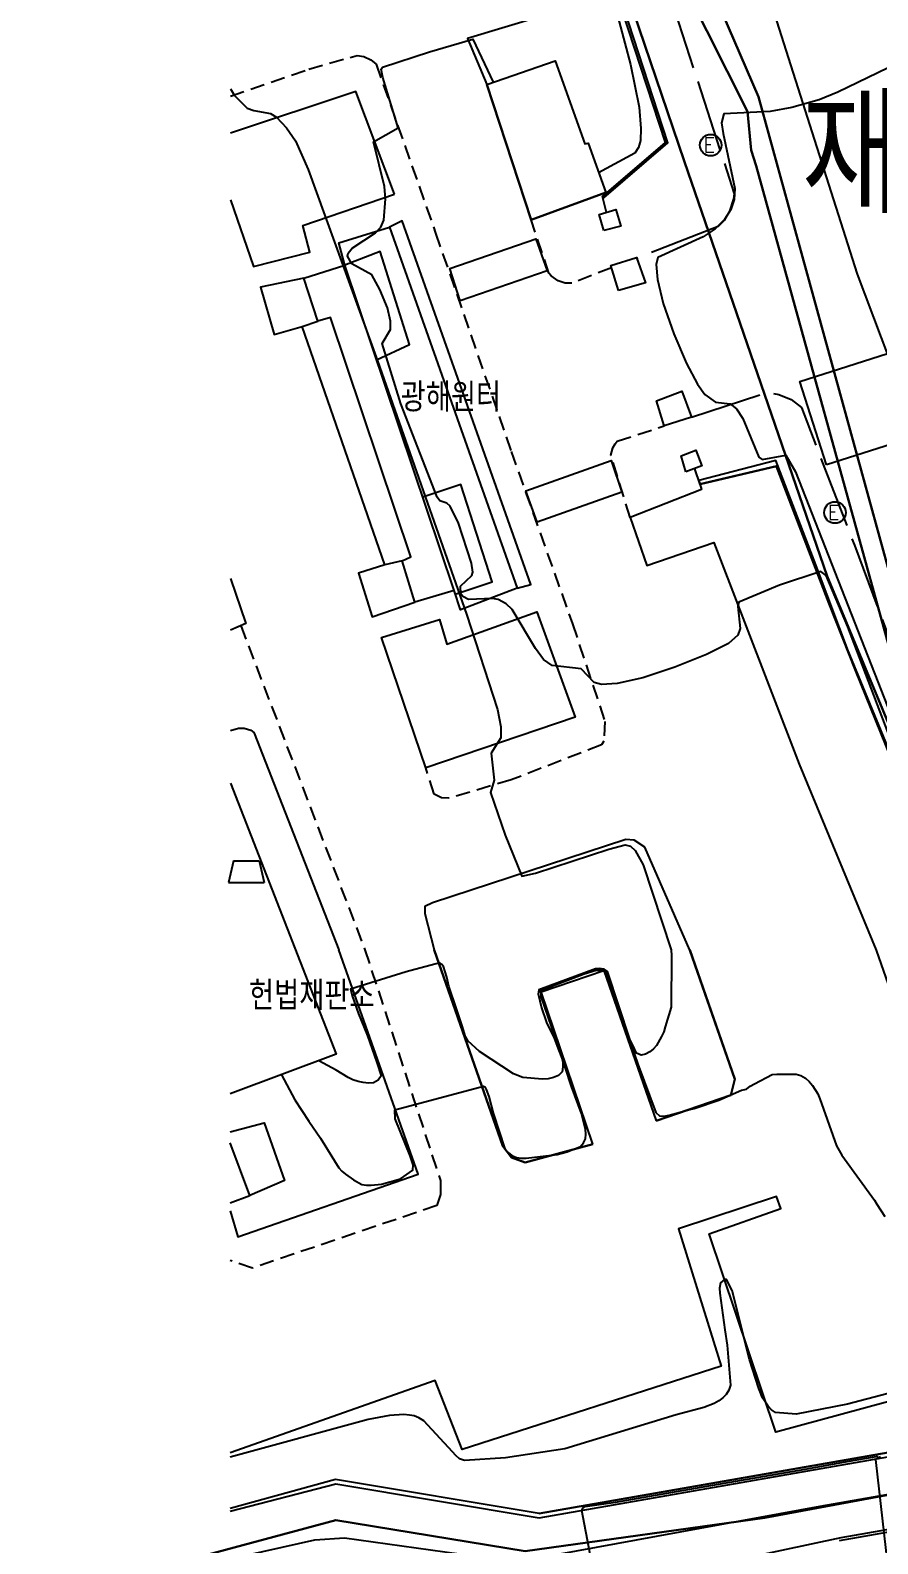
# Model space of a CAD drawing. Header units: feet. Extents: x 197796 to 199821, y 552499 to 555392.
# Drawn here: x 198661.1 to 198720.1, y 553097.4 to 553202.7 of the extents above; entities that cross this region are included whole.
import ezdxf

# ---------------------------------------------------------------- set-up
doc = ezdxf.new("R2010")
doc.units = ezdxf.units.FT
doc.header["$MEASUREMENT"] = 0
doc.linetypes.add('ANYANG11', pattern=[1.5, 1, -0.5])
doc.linetypes.add('ANYANG2', pattern=[6, 5, -1])
for name, color, linetype in [('AA200', 7, 'CONTINUOUS'), ('AAA008', 7, 'CONTINUOUS'), ('AAB010', 7, 'CONTINUOUS'), ('AAC001', 7, 'CONTINUOUS'), ('AD002', 7, 'CONTINUOUS'), ('AD0022', 1, 'CONTINUOUS'), ('ADA085', 1, 'CONTINUOUS'), ('AE001', 1, 'ANYANG2'), ('AE002', 1, 'ANYANG11'), ('AE130', 42, 'CONTINUOUS'), ('AZ0202', 7, 'CONTINUOUS'), ('AZ0801', 7, 'CONTINUOUS'), ('AZ0803', 7, 'CONTINUOUS'), ('CAA001', 7, 'CONTINUOUS'), ('CAA002', 30, 'CONTINUOUS'), ('wipco_지적', 20, 'CONTINUOUS'), ('ZC002', 7, 'CONTINUOUS'), ('ZC003', 7, 'CONTINUOUS'), ('ZC251', 7, 'CONTINUOUS')]:
    doc.layers.add(name, color=color, linetype=linetype)
doc.styles.add('GHS', font='ROMANS', dxfattribs={"bigfont": 'NGSW.shx'})
doc.styles.add('NGSW', font='ROMANS.shx', dxfattribs={"bigfont": 'NGSW.shx'})

# ---------------------------------------------------------------- blocks, each defined once
blk = doc.blocks.new('AAB010')
at = {"layer": 'AAB010'}
for points in [[(-0.9, 0.74), (-1.25, -0.76)], [(-0.9, 0.74), (0.9, 0.74)], [(0.9, 0.74), (1.25, -0.76)], [(-1.25, -0.76), (1.25, -0.76)]]:
    blk.add_lwpolyline(points, dxfattribs=at)
blk = doc.blocks.new('AZ0202')
at = {"layer": 'AZ0202'}
blk.add_circle((0, 0), 0.75, dxfattribs=at)
at = {"layer": 'AZ0202', "style": 'GHS'}
blk.add_text('E', height=1, dxfattribs=at).set_placement((-0.5, -0.48))

msp = doc.modelspace()

# ---------------------------------------------------------------- linework, layer by layer
at = {"layer": 'AA200', "color": 255}
for points in [[(198700.99, 553188.79), (198700.68, 553189.9), (198701.83, 553190.25), (198702.18, 553189.09)], [(198702.03, 553184.61), (198701.49, 553186.35), (198703.28, 553186.92), (198703.9, 553185.16)], [(198705.2, 553175.19), (198704.66, 553176.93), (198706.44, 553177.61), (198707.1, 553175.81)], [(198706.7, 553171.99), (198706.39, 553173.12), (198707.41, 553173.51), (198707.83, 553172.41)]]:
    msp.add_lwpolyline(points, close=True, dxfattribs=at)
at = {"layer": 'AAA008', "color": 255}
msp.add_lwpolyline([(198695.94, 553189.54), (198692.85, 553198.94), (198697.62, 553200.6), (198699.67, 553194.81), (198699.91, 553194.87), (198701.13, 553191.43)], close=True, dxfattribs=at)
for points in [[(198675, 553164.59), (198676.08, 553161.46), (198675, 553160.99)], [(198675, 553150.34), (198682.37, 553131.48), (198674.99, 553128.73)], [(198674.99, 553121.15), (198676.36, 553121.66), (198674.99, 553125.32)]]:
    msp.add_lwpolyline(points, dxfattribs=at)
at = {"layer": 'AAC001', "color": 255}
for points in [[(198707.68, 553171.16), (198713.03, 553172.41), (198717.78, 553160.06), (198726.6, 553138.67), (198739.4, 553107.86)], [(198739.4, 553107.86), (198738.85, 553106.94), (198696.51, 553099.53), (198682.32, 553101.89), (198674.99, 553099.87)], [(198717.4, 553097.65), (198741.56, 553101.91)]]:
    msp.add_lwpolyline(points, dxfattribs=at)
at = {"layer": 'AD002', "color": 255}
for points in [[(198708.72, 553216.87), (198718.63, 553185.76), (198723.72, 553172.28), (198727.46, 553162.44), (198735.11, 553143.58), (198737.01, 553138.73), (198749.8, 553107.88), (198753.46, 553099.03), (198755.71, 553093.47), (198762.55, 553076.82), (198770.27, 553058.2), (198779.51, 553034.49), (198786.2, 553010.03), (198795.15, 552978.7), (198812.16, 552922.2), (198813.35, 552917.91), (198827.1, 552868.55), (198831.29, 552853.25), (198834.77, 552841.25), (198837.07, 552834.33), (198838.88, 552828.57), (198838.97, 552828.29)], [(198674.99, 553096.37), (198680.87, 553097.7), (198682.95, 553097.85), (198694.92, 553096.16), (198716.06, 553100.05), (198740.73, 553104.36), (198749.8, 553107.88)]]:
    msp.add_lwpolyline(points, dxfattribs=at)
at = {"layer": 'AD0022', "color": 255}
for points in [[(198701.01, 553191.06), (198705.45, 553194.9), (198700.71, 553209.49), (198695.84, 553222.92), (198694.9, 553226.58), (198691.54, 553234.69), (198687.19, 553233.29)], [(198674.99, 553099.69), (198682.35, 553101.59), (198696.51, 553099.23), (198738.16, 553106.52), (198739.79, 553106.92), (198726.61, 553138.73), (198718.28, 553158.8), (198715.64, 553165.83), (198712.97, 553172.8), (198707.61, 553171.4)], [(198750.24, 553081.42), (198742.13, 553101.35), (198741.55, 553101.92), (198739.1, 553101.61), (198717.49, 553097.83), (198708.91, 553096.01)]]:
    msp.add_lwpolyline(points, dxfattribs=at)
at = {"layer": 'ADA085', "color": 255}
for points in [[(198687.19, 553233.29), (198682.18, 553231.28), (198682.01, 553230.96), (198682.04, 553230.53), (198682.44, 553229.15), (198687.08, 553230.68), (198691.91, 553217.29), (198696.53, 553203.66), (198691.51, 553202.15), (198692.85, 553198.94), (198695.94, 553189.54), (198701.13, 553191.43)], [(198686.43, 553191.32), (198683.73, 553198.47), (198675, 553195.55)], [(198675, 553190.93), (198676.62, 553186.28), (198680.53, 553187.28), (198680.04, 553189.14), (198686.43, 553191.32)], [(198694.96, 553163.9), (198695.91, 553164.16), (198686.97, 553189.46), (198686.08, 553189.02)], [(198680.11, 553185.48), (198677.09, 553184.85), (198678.04, 553181.55), (198679.99, 553182.1)], [(198707.61, 553171.4), (198707.81, 553170.77), (198702.84, 553168.82), (198703.99, 553165.48), (198708.66, 553167.09), (198714.61, 553151.67), (198719.97, 553138.73)], [(198685.76, 553165.53), (198683.93, 553164.95), (198684.88, 553161.91), (198687.85, 553162.93)], [(198675, 553154), (198675.57, 553154.17), (198675.96, 553154.17), (198676.42, 553154.04), (198676.64, 553153.86), (198676.66, 553153.82), (198682.56, 553138.74)], [(198706.98, 553138.73), (198703.86, 553145.89), (198703.11, 553146.37), (198702.54, 553146.43), (198689.07, 553142.02), (198688.55, 553141.77), (198688.55, 553141.49), (198688.55, 553141.27), (198689.18, 553138.74)], [(198674.99, 553120.58), (198675.53, 553118.77), (198688.07, 553123.15), (198682.56, 553138.74)], [(198719.97, 553138.73), (198730.07, 553109.82), (198712.98, 553105.2), (198708.33, 553119), (198713.32, 553120.76), (198713.02, 553121.58), (198706.21, 553119.33), (198709.18, 553109.78), (198691.15, 553103.99), (198689.27, 553108.78), (198674.99, 553103.76)]]:
    msp.add_lwpolyline(points, dxfattribs=at)
msp.add_lwpolyline([(198688.6, 553151.41), (198685.52, 553160.48), (198689.55, 553161.73), (198690.06, 553160.02), (198696.33, 553162.27), (198699.01, 553154.93)], close=True, dxfattribs=at)
at = {"layer": 'ADA085', "color": 255, "flags": 128}
for points in [[(198700.24, 553125.23), (198695.52, 553123.95), (198694.58, 553124.29), (198693.98, 553125.09), (198689.18, 553138.74)], [(198706.98, 553138.74), (198710.12, 553129.75), (198709.85, 553128.64), (198704.65, 553126.84)]]:
    msp.add_lwpolyline(points, dxfattribs=at)
at = {"layer": 'AE001', "color": 255}
msp.add_lwpolyline([(198691.54, 553234.69), (198694.39, 553235.34), (198694.9, 553235.2), (198695.51, 553234.66), (198700.97, 553218.45), (198703.83, 553210.56), (198710.07, 553191.35), (198710.02, 553190.99), (198709.76, 553190.13), (198709.37, 553189.49), (198708.97, 553189.07), (198703.3, 553186.87)], dxfattribs=at)
at = {"layer": 'AE001', "color": 255, "flags": 128}
msp.add_lwpolyline([(198707.1, 553175.81), (198712.37, 553177.53), (198713.19, 553177.39), (198714.04, 553177.03), (198714.76, 553176.47), (198718.44, 553166.89), (198721.07, 553159.9), (198729.38, 553139.88), (198729.86, 553138.73), (198742.06, 553109.28), (198739.79, 553106.92)], dxfattribs=at)
at = {"layer": 'AE002', "color": 255}
for points in [[(198675, 553198.13), (198680.46, 553200.02), (198683.82, 553200.97), (198684.3, 553200.89), (198684.78, 553200.67), (198685.15, 553200.36), (198689.29, 553188.61), (198694.55, 553173.42), (198698.82, 553161.42), (198701.08, 553154.63), (198701, 553153.27), (198700.83, 553153), (198694.55, 553150.57), (198690.2, 553149.29), (198689.71, 553149.32), (198689.18, 553149.58), (198688.6, 553151.41)], [(198701.54, 553186.2), (198698.77, 553185.13), (198698.32, 553185.13), (198697.83, 553185.29), (198697.33, 553185.64), (198697.18, 553185.82), (198695.94, 553189.54)], [(198702.84, 553168.82), (198701.49, 553173.16), (198701.63, 553173.66), (198701.8, 553173.96), (198701.93, 553174.13), (198705.2, 553175.19)], [(198675.72, 553161.3), (198684.37, 553138.74), (198689.62, 553122.7), (198689.63, 553121.72), (198689.38, 553120.96), (198676.54, 553116.61), (198674.99, 553117.13)]]:
    msp.add_lwpolyline(points, dxfattribs=at)
at = {"layer": 'AE130', "color": 255}
for points in [[(198691, 553183.9), (198690.29, 553186.14), (198696.26, 553188.2), (198697.05, 553185.98)], [(198716.5, 553172.48), (198714.64, 553178.29), (198727.94, 553182.52), (198729.77, 553176.71)], [(198696.36, 553168.49), (198695.58, 553170.67), (198701.51, 553172.78), (198702.25, 553170.58)]]:
    msp.add_lwpolyline(points, close=True, dxfattribs=at)
at = {"layer": 'AZ0801', "color": 255}
for points in [[(198701.18, 553190.05), (198700.91, 553191.16), (198705.3, 553194.91), (198700.15, 553210.66), (198695.62, 553222.99), (198694.73, 553226.46), (198692.73, 553231.5), (198687.67, 553229.85), (198686.56, 553232.84)], [(198685.18, 553179.8), (198687.47, 553180.85), (198685.43, 553187.33), (198682.97, 553186.37)], [(198690.57, 553163.75), (198682.97, 553186.37)], [(198686.96, 553165.81), (198687.57, 553166.09), (198681.97, 553182.74), (198681.08, 553182.48)], [(198739.4, 553107.86), (198726.59, 553138.72), (198722.76, 553147.73), (198718.55, 553158.13), (198716.68, 553162.81), (198713.01, 553172.38), (198707.7, 553171.12), (198707.34, 553172.22)], [(198690.66, 553163.5), (198693.23, 553164.35), (198691.04, 553171.11), (198688.39, 553170.24)], [(198674.99, 553120.58), (198675.53, 553118.77), (198688.07, 553123.15), (198682.56, 553138.74)], [(198674.99, 553126.08), (198677.36, 553126.7), (198678.77, 553122.71), (198676.36, 553121.66)], [(198696.51, 553099.53), (198712.84, 553102.39), (198738.85, 553106.94), (198739.4, 553107.86)]]:
    msp.add_lwpolyline(points, dxfattribs=at)
msp.add_lwpolyline([(198686.08, 553189.02), (198694.96, 553163.9), (198691.02, 553162.39), (198690.57, 553163.75), (198687.85, 553162.93), (198686.96, 553165.81), (198685.76, 553165.53), (198679.99, 553182.1), (198681.08, 553182.48), (198680.11, 553185.48), (198682.97, 553186.37), (198682.55, 553187.94)], close=True, dxfattribs=at)
at = {"layer": 'AZ0801', "color": 255, "flags": 128}
for points in [[(198689.18, 553138.74), (198693.98, 553125.09), (198694.58, 553124.29), (198695.52, 553123.95), (198700.24, 553125.23)], [(198704.65, 553126.84), (198709.85, 553128.64), (198710.12, 553129.75), (198706.98, 553138.73)]]:
    msp.add_lwpolyline(points, dxfattribs=at)
at = {"layer": 'AZ0803', "color": 255, "flags": 128}
msp.add_lwpolyline([(198700.24, 553125.23), (198696.64, 553135.82), (198701.01, 553137.32), (198704.65, 553126.84)], dxfattribs=at)
at = {"layer": 'CAA001', "color": 255, "elevation": 35}
for points in [[(198701.67, 553204.78), (198702.85, 553200.34), (198703.45, 553197.38), (198703.58, 553195.88), (198703.55, 553195.05), (198703.42, 553194.57), (198703.17, 553194.18), (198700.64, 553192.8)], [(198678.55, 553130.06), (198679.48, 553128.3), (198680.47, 553126.82), (198681.27, 553125.64), (198682.55, 553123.58), (198682.77, 553123.35), (198683.01, 553123.13), (198683.57, 553122.75), (198684.15, 553122.43), (198684.49, 553122.37), (198684.81, 553122.38), (198685.52, 553122.44), (198686.84, 553122.82), (198687.7, 553123.41), (198687.72, 553123.79), (198687.52, 553124.41), (198686.47, 553127), (198686.45, 553127.61), (198692.62, 553129.27), (198692.71, 553129.22), (198692.81, 553129.03), (198692.99, 553128.54), (198693.3, 553127.38), (198694.11, 553124.91), (198694.33, 553124.65), (198694.6, 553124.43), (198694.91, 553124.29), (198695.25, 553124.25), (198695.6, 553124.26), (198697.75, 553124.5), (198698.44, 553124.7), (198699.38, 553125.06), (198699.59, 553125.31), (198699.72, 553125.6), (198699.74, 553125.93), (198699.72, 553126.28), (198699.45, 553127.36), (198698.74, 553129.25), (198697.86, 553131.92), (198696.63, 553135.5), (198696.61, 553135.91), (198697.62, 553136.32), (198698.54, 553136.66), (198699.63, 553137.08), (198700.46, 553137.34), (198701.04, 553137.34), (198701.25, 553136.92), (198703.37, 553130.79), (198704.62, 553127.44), (198704.87, 553127.19), (198705.19, 553127.18), (198705.54, 553127.25), (198706.98, 553127.64), (198707.3, 553127.71), (198709.01, 553128.29), (198710.58, 553128.99), (198710.93, 553129.06), (198711.18, 553129.26), (198711.48, 553129.42), (198712.71, 553130.08), (198713.04, 553130.1), (198714.39, 553130.1), (198714.72, 553130.01), (198715.03, 553129.83), (198715.29, 553129.59), (198715.52, 553129.31), (198715.91, 553128.73), (198716.04, 553128.38), (198717.19, 553125.11), (198717.56, 553124.47), (198719.84, 553121.34), (198720.01, 553121.05), (198720.57, 553120.19)], [(198728.04, 553109.79), (198717.96, 553107.15), (198714.39, 553106.44), (198712.95, 553106.55), (198712.68, 553106.74), (198712.44, 553107.01), (198712.05, 553107.59), (198711.78, 553108.22), (198711.13, 553110.25), (198709.94, 553115.05), (198709.55, 553115.81), (198709.41, 553115.81), (198709.13, 553115.59), (198709.05, 553115.22), (198709.07, 553114.85), (198709.43, 553112.32), (198709.59, 553111.24), (198709.81, 553108.45), (198709.71, 553108.12), (198709.52, 553107.82), (198709.28, 553107.57), (198709, 553107.36), (198708.69, 553107.19), (198707.97, 553106.91), (198706.04, 553106.39), (198698.29, 553104.04), (198694.16, 553103.4), (198691.29, 553103.22), (198690.95, 553103.34), (198690.69, 553103.57), (198690.47, 553103.82), (198688.46, 553105.97), (198688.12, 553106.19), (198687.79, 553106.32), (198687.47, 553106.38), (198687.07, 553106.41), (198686.08, 553106.34), (198684.6, 553106.08), (198674.99, 553103.46)]]:
    msp.add_lwpolyline(points, dxfattribs=at)
at = {"layer": 'CAA001', "color": 255, "elevation": 35, "flags": 128}
for points in [[(198726.55, 553138.73), (198717.98, 553161.22), (198716.47, 553164.79), (198716.11, 553165.07), (198713.23, 553164.12), (198710.4, 553162.94), (198710.34, 553162.64), (198710.5, 553161.11), (198710.34, 553160.63), (198709.67, 553160.06), (198708.14, 553159.29), (198705.95, 553158.41), (198703.71, 553157.67), (198701.93, 553157.27), (198700.83, 553157.21), (198700.33, 553157.34), (198699.42, 553158.29), (198697.4, 553158.52), (198696.8, 553158.95), (198696.24, 553159.71), (198694.63, 553162.43), (198694.19, 553162.81), (198693.65, 553163.12), (198693.24, 553163.18), (198691.59, 553163.12), (198691.18, 553163.33), (198691.04, 553163.51), (198691.02, 553164.05), (198691.81, 553164.78), (198691.88, 553165.02), (198691.78, 553165.65), (198690.89, 553168.43), (198690.3, 553169.61), (198690.07, 553169.82), (198689.59, 553169.98), (198689.39, 553170.23), (198686.86, 553176.72), (198685.58, 553180.92), (198686.15, 553181.91), (198686.15, 553182.48), (198685.94, 553183.4), (198685.41, 553184.69), (198684.84, 553185.71), (198683.45, 553186.46), (198683.16, 553187.01), (198683.2, 553187.21), (198683.49, 553187.55), (198685.11, 553188.63), (198685.48, 553189.03), (198685.68, 553189.51), (198685.81, 553191), (198685.72, 553191.85), (198684.97, 553194.97), (198686.69, 553195.94), (198685.61, 553199.43), (198685.5, 553200.02), (198685.59, 553200.16), (198688.86, 553201.23), (198691.89, 553202.09), (198693.3, 553199.1)], [(198700.53, 553094.16), (198699.46, 553099.75), (198699.53, 553099.91), (198699.69, 553100.01), (198701.82, 553100.31), (198708.46, 553101.47), (198715.16, 553102.64), (198717.93, 553103.14), (198720.11, 553103.52)]]:
    msp.add_lwpolyline(points, dxfattribs=at)
at = {"layer": 'CAA002', "color": 255, "flags": 128}
for points, elevation in [([(198721.47, 553200.42), (198717.28, 553198.41), (198715.99, 553197.89), (198714.08, 553197.34), (198712.58, 553197.07), (198709.35, 553196.9), (198709.2, 553196.27), (198709.31, 553195.53), (198710.12, 553191.71), (198710.08, 553190.95), (198709.84, 553190.25), (198709.4, 553189.55), (198708.74, 553188.9), (198707.92, 553188.34), (198704.76, 553186.91), (198704.64, 553186.43), (198704.73, 553185.39), (198705.14, 553183.71), (198705.88, 553181.61), (198706.76, 553179.54), (198707.53, 553178.09), (198708.04, 553177.37), (198708.78, 553176.85), (198709.79, 553176.74), (198710.24, 553176.39), (198710.68, 553175.71), (198711.79, 553173.01), (198712.02, 553172.86), (198713.67, 553173.17), (198714.34, 553172.01), (198721.21, 553154.5)], 34), ([(198675, 553198.65), (198675.28, 553198.19), (198676.17, 553197.31), (198676.64, 553197.13), (198677.8, 553196.92), (198678.22, 553196.68), (198678.92, 553195.93), (198679.53, 553195.03), (198680.42, 553193.03), (198685.25, 553179.73), (198691.43, 553162.09), (198693.6, 553155.47), (198693.82, 553154.25), (198693.84, 553153.49), (198693.16, 553152.42), (198693.37, 553150.54), (198693.11, 553149.7), (198694.14, 553146.73), (198695.3, 553143.87), (198696.24, 553144.08), (198701.34, 553145.76), (198702.48, 553146.04), (198702.86, 553145.95), (198703.18, 553145.66), (198703.73, 553144.65), (198705.69, 553138.74), (198705.72, 553138.35), (198705.68, 553134.76), (198705.27, 553133.4), (198705.17, 553133.04), (198705.01, 553132.72), (198704.66, 553132.1), (198704.46, 553131.86), (198704.2, 553131.66), (198703.9, 553131.5), (198703.59, 553131.43), (198703.28, 553131.56), (198703.13, 553131.85), (198702.82, 553132.54), (198701.25, 553137.23), (198701.03, 553137.4), (198700.68, 553137.44), (198700.41, 553137.43), (198696.48, 553135.97), (198696.44, 553135.68), (198696.66, 553134.72), (198697.01, 553133.7), (198697.54, 553132.6), (198697.86, 553131.75), (198698.07, 553131.21), (198698.14, 553130.95), (198698.14, 553130.6), (198698.11, 553130.26), (198697.84, 553130.01), (198697.49, 553129.86), (198697.13, 553129.78), (198696.74, 553129.76), (198695.36, 553129.87), (198694.71, 553130.12), (198692.34, 553131.68), (198691.54, 553132.42), (198691.38, 553132.7), (198691.13, 553133.47), (198690.74, 553134.64), (198690.22, 553136.21), (198690.08, 553136.84), (198689.85, 553137.58), (198689.7, 553137.76), (198689.58, 553137.84), (198687.23, 553137.21), (198683.37, 553136.01), (198683.47, 553135.55), (198683.92, 553134.3), (198684.54, 553132.76), (198685.2, 553130.91), (198685.5, 553129.99), (198685.29, 553129.68), (198684.96, 553129.5), (198684.61, 553129.48), (198684.25, 553129.52), (198683.89, 553129.59), (198683.52, 553129.7), (198683.21, 553129.86), (198682.36, 553130.37), (198681.16, 553131.03)], 36), ([(198720.26, 553103.47), (198719.92, 553103.29), (198720.86, 553094.92)], 34)]:
    msp.add_lwpolyline(points, dxfattribs=dict(at, elevation=elevation))
at = {"layer": 'wipco_지적', "color": 20}
for points in [[(198722.23, 553160.05), (198711.77, 553198.09), (198704.54, 553214.81)], [(198704.54, 553214.81), (198711.77, 553198.09), (198722.23, 553160.05), (198733.98, 553129.96), (198741.33, 553111.6), (198744.59, 553105.76), (198741.95, 553105.76), (198739.24, 553110.99), (198734.13, 553124.19), (198721.14, 553158.78), (198711.61, 553193.28), (198711.26, 553194.39), (198711.01, 553197.08), (198706.75, 553205.52)], [(198703.05, 553204.07), (198706.61, 553193.56), (198716.56, 553164.75), (198741.11, 553105.76), (198741.56, 553104.67), (198712.22, 553099.24), (198695.53, 553096.91), (198682.35, 553099.06), (198645.97, 553089.31)]]:
    msp.add_lwpolyline(points, dxfattribs=at)
for points in [[(198703.05, 553204.07), (198706.75, 553205.52), (198711.01, 553197.08), (198711.26, 553194.39), (198711.61, 553193.28), (198721.14, 553158.78), (198734.13, 553124.19), (198739.24, 553110.99), (198741.95, 553105.76), (198744.27, 553101.25), (198743.57, 553101.13), (198741.56, 553104.67), (198741.11, 553105.76), (198716.56, 553164.75), (198706.61, 553193.56), (198703.05, 553204.07)], [(198743.57, 553101.13), (198720.2, 553096.63), (198705.25, 553094.29), (198693.76, 553092.99), (198682.84, 553095.03), (198682.71, 553096.12), (198679.04, 553095.39), (198673.87, 553094.27), (198673.53, 553093.28), (198666.7, 553091.6), (198661.84, 553090.73), (198653.85, 553088.72), (198648.18, 553087.44), (198642.3, 553086.78), (198641.74, 553089.06), (198645.97, 553089.31), (198682.35, 553099.06), (198695.53, 553096.91), (198712.22, 553099.24), (198741.56, 553104.67), (198743.57, 553101.13)]]:
    msp.add_lwpolyline(points, close=True, dxfattribs=at)

# ---------------------------------------------------------------- block references
at = {"layer": 'AAB010', "color": 255}
msp.add_blockref('AAB010', (198676.11, 553144.2), dxfattribs=at)
at = {"layer": 'AZ0202', "color": 255}
for p in [(198708.44, 553194.73), (198717.09, 553169.17)]:
    msp.add_blockref('AZ0202', p, dxfattribs=at)

# ---------------------------------------------------------------- texts
at = {"layer": 'ZC002', "style": 'NGSW'}
msp.add_text('헌법재판소', height=2, dxfattribs=at).set_placement((198676.3, 553134.56))
at = {"layer": 'ZC003', "style": 'NGSW'}
msp.add_text('광해원터', height=2, dxfattribs=at).set_placement((198686.86, 553176.18))
at = {"layer": 'ZC251', "style": 'NGSW'}
msp.add_text('재  동', height=8, dxfattribs=at).set_placement((198714.76, 553189.99))

doc.saveas('drawing.dxf')
